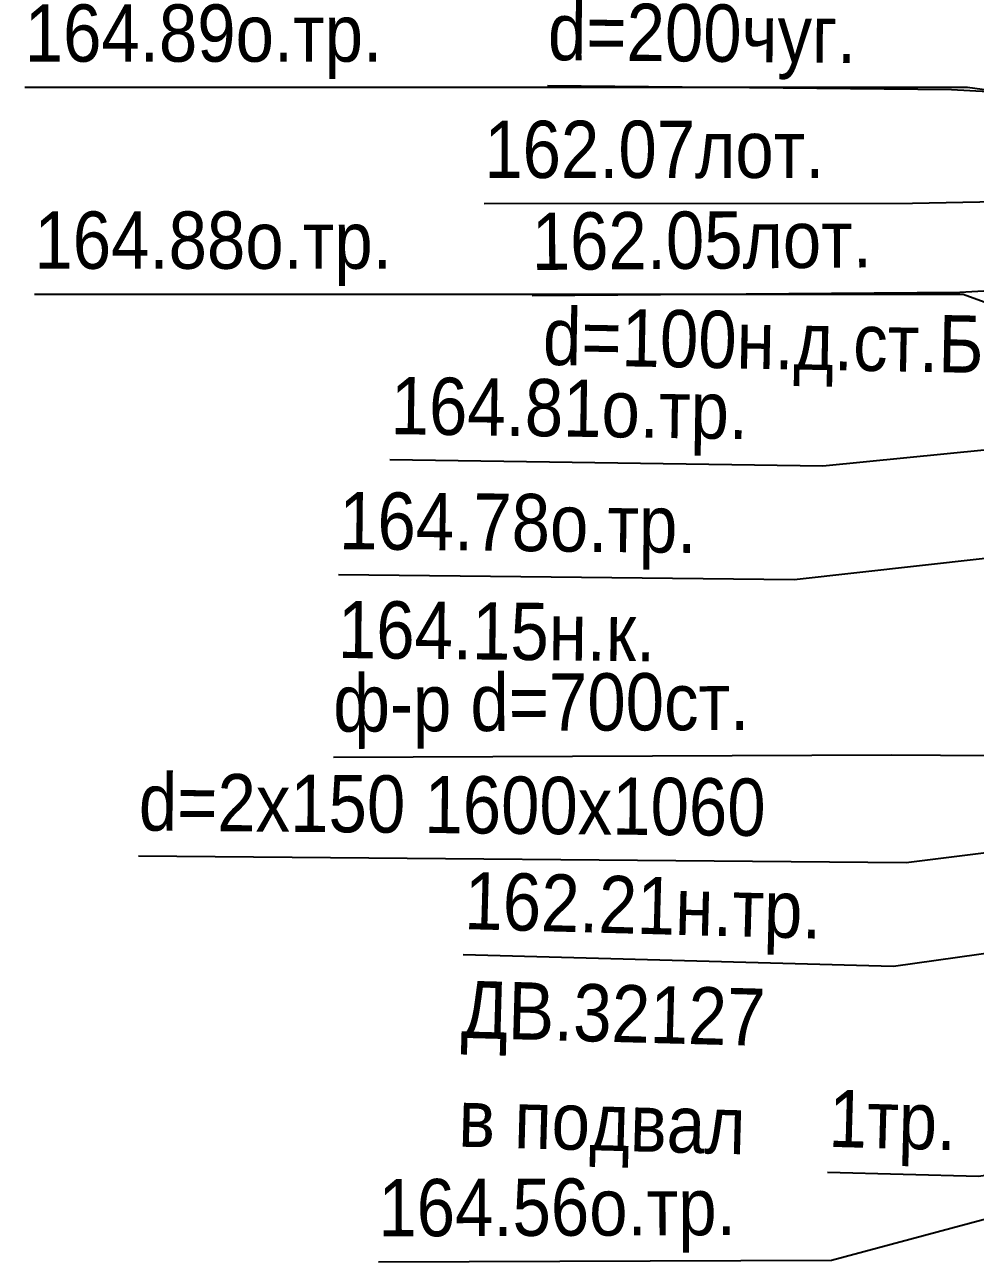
# Model space of a CAD drawing. Header units: metres. Extents: x -3947 to -3704, y 4976 to 6609.
# Drawn here: x -3883.01 to -3866.42, y 5727.79 to 5749.39 of the extents above; entities that cross this region are included whole.
import ezdxf
from ezdxf.enums import TextEntityAlignment as Align

# ---------------------------------------------------------------- set-up
doc = ezdxf.new("R2010")
doc.units = ezdxf.units.M
doc.header["$MEASUREMENT"] = 0
for name, color, linetype, lineweight in [('Водопровод', 7, 'Continuous', 25), ('Газопровод', 7, 'Continuous', 25), ('Кабель защиты', 7, 'Continuous', 25), ('Канализация самотёчная', 7, 'Continuous', 25), ('Теплосеть', 7, 'Continuous', 25)]:
    doc.layers.add(name, color=color, linetype=linetype, lineweight=lineweight)
doc.styles.add('Style-RUSSIAN_1251', font='RUSSIAN_1251.shx')

msp = doc.modelspace()

# ---------------------------------------------------------------- linework, layer by layer
at = {"layer": 'Водопровод', "linetype": 'Continuous', "flags": 128}
for points in [[(-3846.45, 5736.497), (-3867.882, 5736.642), (-3877.623, 5736.602)], [(-3858.618, 5734.249), (-3867.845, 5732.953), (-3875.36, 5733.157)]]:
    msp.add_lwpolyline(points, dxfattribs=at)
at = {"layer": 'Кабель защиты', "linetype": 'Continuous', "flags": 128}
msp.add_lwpolyline([(-3862.723, 5729.852), (-3866.356, 5729.284), (-3868.999, 5729.356)], dxfattribs=at)
at = {"layer": 'Канализация самотёчная', "linetype": 'Continuous', "flags": 128}
for points in [[(-3843.612, 5746.99), (-3866.833, 5748.259), (-3873.886, 5748.326)], [(-3857.238, 5746.475), (-3867.514, 5746.27), (-3874.99, 5746.267)], [(-3844.951, 5745.924), (-3866.686, 5744.718), (-3874.155, 5744.661)]]:
    msp.add_lwpolyline(points, dxfattribs=at)
at = {"layer": 'Теплосеть', "linetype": 'Continuous', "flags": 128}
for points in [[(-3861.21, 5747.57), (-3866.555, 5748.298), (-3883.013, 5748.298)], [(-3860.85, 5742.58), (-3866.629, 5744.683), (-3882.844, 5744.683)], [(-3857.58, 5742.83), (-3869.078, 5741.689), (-3876.637, 5741.797)], [(-3857.44, 5741.06), (-3869.578, 5739.704), (-3877.534, 5739.789)], [(-3857.085, 5736.075), (-3867.624, 5734.761), (-3881.029, 5734.878)], [(-3856.73, 5731.09), (-3868.93, 5727.82), (-3876.837, 5727.79)]]:
    msp.add_lwpolyline(points, dxfattribs=at)

# ---------------------------------------------------------------- texts
at = {"layer": 'Водопровод', "linetype": 'Continuous', "style": 'Style-RUSSIAN_1251', "width": 0.899998}
for s, rotation, p in [('ф-р d=700ст.', 0.2332, (-3877.629, 5738.052)), ('162.21н.тр.', 358.4493, (-3875.32, 5734.606)), ('ДВ.32127', 358.4493, (-3875.372, 5732.707)), ('в подвал', 358.4493, (-3875.423, 5730.808))]:
    msp.add_text(s, height=1, rotation=rotation, dxfattribs=at).set_placement(p, align=Align.TOP_LEFT)
at = {"layer": 'Газопровод', "linetype": 'Continuous', "style": 'Style-RUSSIAN_1251', "width": 0.899998}
msp.add_text('d=100н.д.ст.Б.Д.', height=1, rotation=358.9244, dxfattribs=at).set_placement((-3873.954, 5744.457), align=Align.TOP_LEFT)
at = {"layer": 'Кабель защиты', "linetype": 'Continuous', "style": 'Style-RUSSIAN_1251', "width": 0.899998}
msp.add_text('1тр.', height=1, rotation=358.4493, dxfattribs=at).set_placement((-3868.96, 5730.805), align=Align.TOP_LEFT)
at = {"layer": 'Канализация самотёчная', "linetype": 'Continuous', "style": 'Style-RUSSIAN_1251'}
for s, rotation, width, p in [('d=200чуг.', 359.4541, 0.899998, (-3873.873, 5749.776)), ('162.07лот.', 0.0224, 0.899998, (-3874.991, 5747.717)), ('162.05лот.', 0.441, 0.9, (-3874.166, 5746.111))]:
    msp.add_text(s, height=1, rotation=rotation, dxfattribs=dict(at, width=width)).set_placement(p, align=Align.TOP_LEFT)
at = {"layer": 'Теплосеть', "linetype": 'Continuous', "style": 'Style-RUSSIAN_1251', "width": 0.9}
for s, p in [('164.89о.тр.', (-3883.013, 5749.748)), ('164.88о.тр.', (-3882.844, 5746.133))]:
    msp.add_text(s, height=1, dxfattribs=at).set_placement(p, align=Align.TOP_LEFT)
for s, rotation, p in [('164.81о.тр.', 359.1811, (-3876.616, 5743.247)), ('164.78о.тр.', 359.3836, (-3877.518, 5741.239)), ('164.15н.к.', 359.3836, (-3877.539, 5739.339)), ('d=2x150 1600x1060', 359.5015, (-3881.016, 5736.327)), ('164.56о.тр.', 0.2171, (-3876.842, 5729.24))]:
    msp.add_text(s, height=1, rotation=rotation, dxfattribs=at).set_placement(p, align=Align.TOP_LEFT)

doc.saveas('drawing.dxf')
